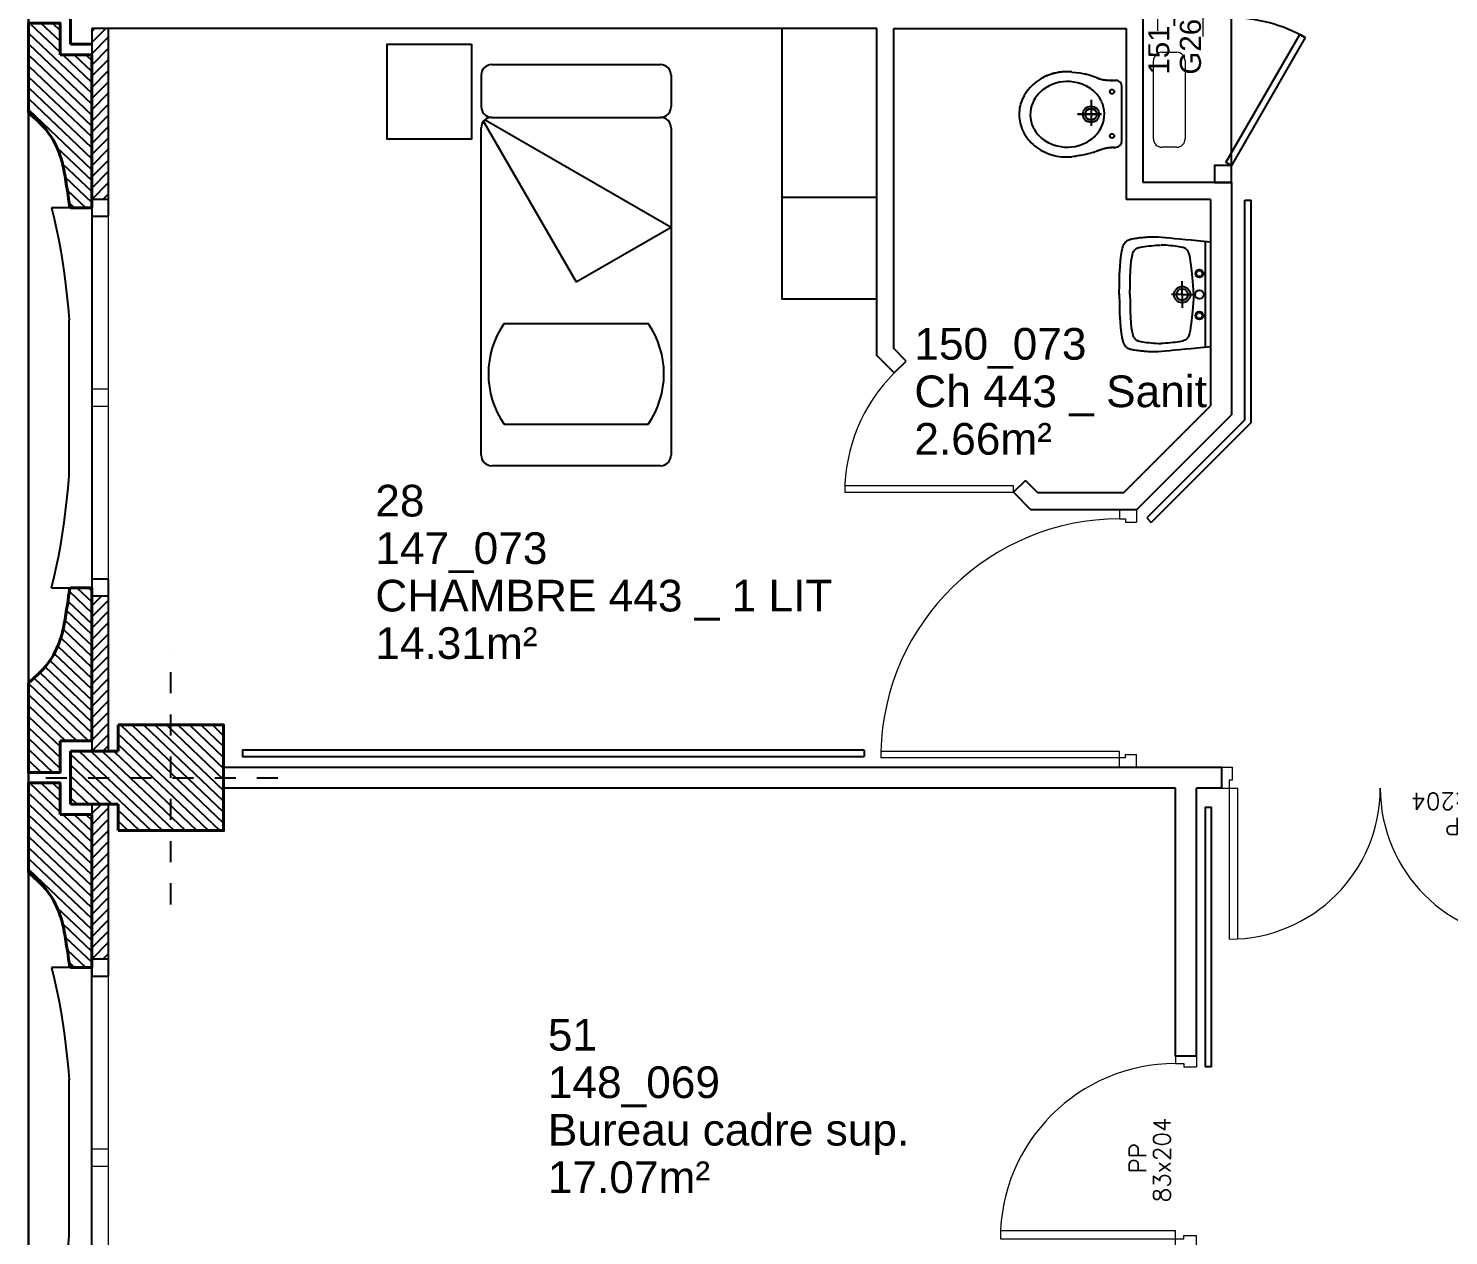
# Model space of a CAD drawing. Header units: metres. Extents: x -8 to 211, y -5 to 116.
# Drawn here: x 145.07 to 151.8, y 68.78 to 74.5 of the extents above; entities that cross this region are included whole.
import ezdxf
from ezdxf.enums import TextEntityAlignment as Align

# ---------------------------------------------------------------- set-up
doc = ezdxf.new("R2010")
doc.units = ezdxf.units.M
doc.header["$LTSCALE"] = 0.6
doc.header["$MEASUREMENT"] = 0
doc.linetypes.add('CACHÉ', pattern=[0.25, 0.125, -0.125])
doc.linetypes.add('CONTINU', pattern=[0])
doc.layers.get('0').update_dxf_attribs({"linetype": 'CONTINUOUS'})
for name, color, linetype in [('001axes', 1, 'CONTINUOUS'), ('006 sanitaire', 5, 'CONTINUOUS'), ('009 main courante', 181, 'CONTINUOUS'), ('400 Lits', 150, 'CONTINUOUS'), ('A_AGENC', 204, 'CONTINUOUS'), ('A_EQMP', 142, 'CONTINUOUS'), ('A_Etiqu_Gaine', 8, 'CONTINUOUS'), ('A_Etiqu_Gaine_ancien', 8, 'CONTINUOUS'), ('A_Etiqu_Gaine_code', 8, 'CONTINUOUS'), ('A_Etiqu_Local', 8, 'CONTINUOUS'), ('A_Etiqu_Local_ancien', 8, 'CONTINUOUS'), ('A_HACH_CLOIS', 7, 'CONTINU'), ('A_HACH_STRUC', 7, 'CONTINUOUS'), ('A_MUR_CLOIS', 8, 'CONTINU'), ('A_MURS_ALÈG', 7, 'CONTINU')]:
    doc.layers.add(name, color=color, linetype=linetype)
for name, color, linetype, lineweight in [('A_CHASS', 4, 'CONTINU', 0), ('A_MURS_STRU', 7, 'CONTINU', 40), ('A_PORTE', 8, 'CONTINU', 0), ('A_SANI', 5, 'CONTINU', 0), ('CONTOUR', 54, 'CONTINUOUS', 30)]:
    doc.layers.add(name, color=color, linetype=linetype, lineweight=lineweight)
doc.styles.add('Attribut', font='arial.ttf')
doc.styles.add('ROMANS8', font='romans8', dxfattribs={"height": 10})

# ---------------------------------------------------------------- blocks, each defined once
blk = doc.blocks.new('A_Etiqu_Local')
at = {"style": 'Attribut', "flags": 1}
for tag, p in [('CODE_HOPITAL', (-0.4463, 1.632)), ('CODE_SITE', (-0.4463, 1.407)), ('CODE_BATIMENT', (-0.4463, 1.182)), ('CODE_SECTEUR', (-0.4463, 0.957)), ('CODE_ETAGE', (-0.4463, 0.732)), ('NOM_NORMALISE', (-0.4463, -0.843)), ('SECTEUR_ACTIVITE', (-0.4463, -1.068)), ('SOUS_SECTEUR_ACTIVITE', (-0.4463, -1.293)), ('VOLUME', (-0.4463, -1.518)), ('SERVICE', (-0.4463, -1.743)), ('CODE_UG', (-0.4463, -1.968)), ('CODE_UA', (-0.4463, -2.193)), ('CODE_POLE', (-0.4463, -2.418)), ('OCCUPANT_EXTERNE', (-0.4463, -2.643)), ('DISPONIBILITE', (-0.4463, -2.868)), ('ACCES_HANDICAPES', (-0.4463, -3.093)), ('NATURE_SOL', (-0.4463, -3.318)), ('RISQUE_LABORATOIRE', (-0.4463, -3.543)), ('AMIANTE', (-0.4463, -3.768))]:
    blk.add_attdef(tag, p, '', height=0.15, dxfattribs=at)
at = {"layer": 'A_Etiqu_Local', "style": 'Attribut'}
for tag, p in [('CODE_PIECE', (-0.4463, 0.282)), ('NOM_USAGE', (-0.4463, 0.057)), ('SURFACE', (-0.4463, -0.168))]:
    blk.add_attdef(tag, p, '', height=0.15, dxfattribs=at)
at = {"layer": 'A_Etiqu_Local_ancien', "style": 'Attribut'}
blk.add_attdef('CODE_PIECE_ANCIEN', (-0.4463, 0.507), '', height=0.15, dxfattribs=at)
blk = doc.blocks.new('A_Etiqu_Gaine')
at = {"style": 'Attribut', "flags": 1}
for tag, p in [('CODE_HOPITAL', (-0.4323, 0.8651)), ('CODE_SITE', (-0.4323, 0.7151)), ('CODE_BATIMENT', (-0.4323, 0.5651)), ('CODE_SECTEUR', (-0.4323, 0.4151)), ('CODE_ETAGE', (-0.4323, 0.2651)), ('NOM_NORMALISE', (-0.4323, -0.3349)), ('SECTEUR_ACTIVITE', (-0.4323, -0.4849)), ('SOUS_SECTEUR_ACTIVITE', (-0.4323, -0.6349)), ('SURFACE', (-0.4323, -0.7849)), ('CODE_UG', (-0.4323, -0.9349)), ('CODE_POLE', (-0.4323, -1.0849)), ('AMIANTE', (-0.4323, -1.2349))]:
    blk.add_attdef(tag, p, '', height=0.1, dxfattribs=at)
at = {"layer": 'A_Etiqu_Gaine', "style": 'Attribut'}
blk.add_attdef('NOM_USAGE', (-0.4323, -0.1849), '', height=0.1, dxfattribs=at)
at = {"layer": 'A_Etiqu_Gaine_ancien', "style": 'Attribut'}
blk.add_attdef('CODE_PIECE_ANCIEN', (-0.4323, 0.1151), '', height=0.1, dxfattribs=at)
at = {"layer": 'A_Etiqu_Gaine_code', "style": 'Attribut'}
blk.add_attdef('CODE_PIECE', (-0.4323, -0.0349), '', height=0.1, dxfattribs=at)
blk = doc.blocks.new('P80bt10')
for p, q in [((0.035, 0.93), (0.035, 0.1)), ((0.075, 0.929), (0.075, 0.1)), ((0, 0.1), (0, 0)), ((0, 0.1), (0.035, 0.1)), ((0.035, 0.1), (0.075, 0.1)), ((0.035, 0.1), (0.035, 0.06)), ((0.865, 0.1), (0.865, 0.06)), ((0.9, 0.1), (0.865, 0.1)), ((0.9, 0.1), (0.9, 0)), ((0, 0), (0.05, 0)), ((0.035, 0.06), (0.05, 0.06)), ((0.05, 0.06), (0.05, 0)), ((0.865, 0.06), (0.85, 0.06)), ((0.85, 0.06), (0.85, 0)), ((0.9, 0), (0.85, 0))]:
    blk.add_line(p, q)
blk.add_arc((0.035, 0.1), 0.83, 0, 90)
at = {"style": 'ROMANS8'}
for tag, p in [('DEF', (0.4163, 0.239)), ('DIM', (0.4087, 0.1245))]:
    blk.add_attdef(tag, text='', height=0.08, dxfattribs=at).set_placement(p, align=Align.CENTER)
blk = doc.blocks.new('P140-bt10')
for p, q in [((0.035, 0.815), (0.035, 0.1)), ((0.075, 0.8139), (0.075, 0.1)), ((1.425, 0.8139), (1.425, 0.1)), ((1.465, 0.815), (1.465, 0.1)), ((0, 0.1), (0, 0)), ((0, 0.1), (0.035, 0.1)), ((0.035, 0.1), (0.075, 0.1)), ((0.035, 0.1), (0.035, 0.06)), ((1.465, 0.1), (1.425, 0.1)), ((1.465, 0.1), (1.465, 0.06)), ((1.5, 0.1), (1.465, 0.1)), ((1.5, 0.1), (1.5, 0)), ((0, 0), (0.05, 0)), ((0.035, 0.06), (0.05, 0.06)), ((0.05, 0.06), (0.05, 0)), ((1.465, 0.06), (1.45, 0.06)), ((1.45, 0.06), (1.45, 0)), ((1.5, 0), (1.45, 0)), ((1.5, 0), (1.5, 0))]:
    blk.add_line(p, q)
for centre, start, end in [((0.035, 0.1), 0, 90), ((1.465, 0.1), 90, 180)]:
    blk.add_arc(centre, 0.715, start, end)
at = {"style": 'ROMANS8'}
for tag, p in [('DEF', (0.372, 0.2395)), ('DIM', (0.3671, 0.1221))]:
    blk.add_attdef(tag, text='', height=0.08, dxfattribs=at).set_placement(p, align=Align.CENTER)
blk = doc.blocks.new('A$C26E73A60')
at = {"layer": '006 sanitaire', "linetype": 'Continuous'}
for p, q in [((0.085, 0.5378), (0.0915, 0.5386)), ((0.0915, 0.5386), (0.098, 0.5395)), ((0.098, 0.5395), (0.1046, 0.5402)), ((0.1046, 0.5402), (0.1111, 0.5409)), ((0.1111, 0.5409), (0.1175, 0.5415)), ((0.1175, 0.5415), (0.1237, 0.5421)), ((0.1237, 0.5421), (0.1296, 0.5425)), ((0.1296, 0.5425), (0.1353, 0.5429)), ((0.1353, 0.5429), (0.1409, 0.5432)), ((0.1409, 0.5432), (0.1465, 0.5434)), ((0.1465, 0.5434), (0.1522, 0.5435)), ((0.1522, 0.5435), (0.158, 0.5436)), ((0.158, 0.5436), (0.164, 0.5435)), ((0.164, 0.5435), (0.1704, 0.5433)), ((0.1704, 0.5433), (0.1772, 0.5431)), ((0.1772, 0.5431), (0.1845, 0.5427)), ((0.1845, 0.5427), (0.2008, 0.5416)), ((0.2008, 0.5416), (0.2194, 0.5402)), ((0.2194, 0.5402), (0.2401, 0.5384)), ((0.2401, 0.5384), (0.2627, 0.5362)), ((0.0087, 0.4555), (0.0118, 0.4748)), ((0.0118, 0.4748), (0.0152, 0.4899)), ((0.0152, 0.4899), (0.0191, 0.5014)), ((0.0191, 0.5014), (0.0233, 0.5101)), ((0.0233, 0.5101), (0.0278, 0.5167)), ((0.0278, 0.5167), (0.0302, 0.5195)), ((0.0302, 0.5195), (0.0327, 0.5219)), ((0.0327, 0.5219), (0.0354, 0.524)), ((0.0354, 0.524), (0.0382, 0.5259)), ((0.0382, 0.5259), (0.0413, 0.5276)), ((0.0413, 0.5276), (0.0447, 0.5291)), ((0.0447, 0.5291), (0.0483, 0.5305)), ((0.0483, 0.5305), (0.0524, 0.5317)), ((0.0524, 0.5317), (0.0568, 0.5328)), ((0.0568, 0.5328), (0.0616, 0.5339)), ((0.0616, 0.5339), (0.067, 0.5349)), ((0.0652, 0.4671), (0.0683, 0.4744)), ((0.067, 0.5349), (0.0727, 0.5359)), ((0.0683, 0.4744), (0.0716, 0.4798)), ((0.0716, 0.4798), (0.0733, 0.482)), ((0.0727, 0.5359), (0.0787, 0.5369)), ((0.0733, 0.482), (0.0751, 0.4839)), ((0.0751, 0.4839), (0.077, 0.4856)), ((0.077, 0.4856), (0.0789, 0.487)), ((0.0787, 0.5369), (0.085, 0.5378)), ((0.0789, 0.487), (0.081, 0.4883)), ((0.081, 0.4883), (0.0833, 0.4894)), ((0.0833, 0.4894), (0.0858, 0.4904)), ((0.0858, 0.4904), (0.0885, 0.4913)), ((0.0885, 0.4913), (0.0914, 0.4922)), ((0.0914, 0.4922), (0.0947, 0.493)), ((0.0947, 0.493), (0.102, 0.4946)), ((0.102, 0.4946), (0.1103, 0.4961)), ((0.1103, 0.4961), (0.1196, 0.4976)), ((0.1196, 0.4976), (0.1295, 0.499)), ((0.1295, 0.499), (0.14, 0.5003)), ((0.14, 0.5003), (0.1509, 0.5015)), ((0.1509, 0.5015), (0.162, 0.5025)), ((0.162, 0.5025), (0.1731, 0.5033)), ((0.1731, 0.5033), (0.1842, 0.5039)), ((0.1842, 0.5039), (0.195, 0.5043)), ((0.21, 0.5039), (0.1993, 0.5043)), ((0.2211, 0.5033), (0.21, 0.5039)), ((0.2322, 0.5025), (0.2211, 0.5033)), ((0.2433, 0.5015), (0.2322, 0.5025)), ((0.2542, 0.5003), (0.2433, 0.5015)), ((0.2647, 0.499), (0.2542, 0.5003)), ((0.2627, 0.5362), (0.2872, 0.5339)), ((0.2747, 0.4976), (0.2647, 0.499)), ((0.2839, 0.4961), (0.2747, 0.4976)), ((0.2922, 0.4946), (0.2839, 0.4961)), ((0.2872, 0.5339), (0.3133, 0.5313)), ((0.2996, 0.493), (0.2922, 0.4946)), ((0.3028, 0.4922), (0.2996, 0.493)), ((0.3057, 0.4913), (0.3028, 0.4922)), ((0.3084, 0.4904), (0.3057, 0.4913)), ((0.3109, 0.4894), (0.3084, 0.4904)), ((0.3132, 0.4883), (0.3109, 0.4894)), ((0.3153, 0.487), (0.3132, 0.4883)), ((0.3133, 0.5313), (0.341, 0.5285)), ((0.3173, 0.4856), (0.3153, 0.487)), ((0.3191, 0.4839), (0.3173, 0.4856)), ((0.3209, 0.482), (0.3191, 0.4839)), ((0.3226, 0.4798), (0.3209, 0.482)), ((0.3259, 0.4744), (0.3226, 0.4798)), ((0.3291, 0.4671), (0.3259, 0.4744)), ((0.341, 0.5285), (0.37, 0.5256)), ((0.37, 0.5256), (0.4003, 0.5225)), ((0.4003, 0.5225), (0.4317, 0.5194)), ((0.4068, 0.5194), (0.4068, 0.0241)), ((0.4317, 0.5194), (0.4317, 0.0241)), ((0.0038, 0.4012), (0.006, 0.4312)), ((0.006, 0.4312), (0.0087, 0.4555)), ((0.0534, 0.3819), (0.0551, 0.4075)), ((0.0551, 0.4075), (0.0572, 0.4282)), ((0.0572, 0.4282), (0.0596, 0.4447)), ((0.0596, 0.4447), (0.0622, 0.4574)), ((0.0622, 0.4574), (0.0652, 0.4671)), ((0.3322, 0.4574), (0.3291, 0.4671)), ((0.3353, 0.4447), (0.3322, 0.4574)), ((0.3382, 0.4282), (0.3353, 0.4447)), ((0.3412, 0.4075), (0.3382, 0.4282)), ((0.3441, 0.3819), (0.3412, 0.4075)), ((0.0008, 0.3212), (0.002, 0.3648)), ((0.002, 0.3648), (0.0038, 0.4012)), ((0.0512, 0.3135), (0.0521, 0.3508)), ((0.0521, 0.3508), (0.0534, 0.3819)), ((0.347, 0.3508), (0.3441, 0.3819)), ((0.3499, 0.3135), (0.347, 0.3508)), ((0, 0.2698), (0.0008, 0.3212)), ((0, 0.2737), (0.0008, 0.2223)), ((0.0508, 0.2696), (0.0512, 0.3135)), ((0.0508, 0.2729), (0.0512, 0.229)), ((0.2982, 0.2698), (0.2471, 0.2698)), ((0.2982, 0.2698), (0.2982, 0.333)), ((0.2982, 0.2698), (0.2982, 0.2066)), ((0.2982, 0.2698), (0.3492, 0.2698)), ((0.3529, 0.2696), (0.3499, 0.3135)), ((0.3529, 0.2729), (0.3499, 0.229)), ((0.0008, 0.2223), (0.002, 0.1788)), ((0.0512, 0.229), (0.0521, 0.1917)), ((0.3499, 0.229), (0.347, 0.1917)), ((0.002, 0.1788), (0.0038, 0.1423)), ((0.0038, 0.1423), (0.006, 0.1124)), ((0.0521, 0.1917), (0.0534, 0.1606)), ((0.0534, 0.1606), (0.0551, 0.135)), ((0.0551, 0.135), (0.0572, 0.1143)), ((0.3412, 0.135), (0.3382, 0.1143)), ((0.3441, 0.1606), (0.3412, 0.135)), ((0.347, 0.1917), (0.3441, 0.1606)), ((0.006, 0.1124), (0.0087, 0.0881)), ((0.0087, 0.0881), (0.0118, 0.0687)), ((0.0118, 0.0687), (0.0152, 0.0537)), ((0.0572, 0.1143), (0.0596, 0.0979)), ((0.0596, 0.0979), (0.0622, 0.0851)), ((0.0622, 0.0851), (0.0652, 0.0754)), ((0.0652, 0.0754), (0.0683, 0.0681)), ((0.0683, 0.0681), (0.0716, 0.0627)), ((0.3259, 0.0681), (0.3226, 0.0627)), ((0.3291, 0.0754), (0.3259, 0.0681)), ((0.3322, 0.0851), (0.3291, 0.0754)), ((0.3353, 0.0979), (0.3322, 0.0851)), ((0.3382, 0.1143), (0.3353, 0.0979)), ((0.0152, 0.0537), (0.0191, 0.0422)), ((0.0191, 0.0422), (0.0233, 0.0334)), ((0.0233, 0.0334), (0.0278, 0.0268)), ((0.0278, 0.0268), (0.0302, 0.0241)), ((0.0302, 0.0241), (0.0327, 0.0217)), ((0.0327, 0.0217), (0.0354, 0.0195)), ((0.0354, 0.0195), (0.0382, 0.0176)), ((0.0382, 0.0176), (0.0413, 0.0159)), ((0.0413, 0.0159), (0.0447, 0.0144)), ((0.0447, 0.0144), (0.0483, 0.0131)), ((0.0483, 0.0131), (0.0524, 0.0119)), ((0.0524, 0.0119), (0.0568, 0.0108)), ((0.0568, 0.0108), (0.0616, 0.0097)), ((0.0616, 0.0097), (0.067, 0.0087)), ((0.067, 0.0087), (0.0727, 0.0077)), ((0.0716, 0.0627), (0.0733, 0.0605)), ((0.0727, 0.0077), (0.0787, 0.0067)), ((0.0733, 0.0605), (0.0751, 0.0586)), ((0.0751, 0.0586), (0.077, 0.0569)), ((0.077, 0.0569), (0.0789, 0.0555)), ((0.0787, 0.0067), (0.085, 0.0058)), ((0.0789, 0.0555), (0.081, 0.0542)), ((0.081, 0.0542), (0.0833, 0.0531)), ((0.0833, 0.0531), (0.0858, 0.0521)), ((0.085, 0.0058), (0.0915, 0.0049)), ((0.0858, 0.0521), (0.0885, 0.0512)), ((0.0885, 0.0512), (0.0914, 0.0503)), ((0.0914, 0.0503), (0.0947, 0.0495)), ((0.0915, 0.0049), (0.098, 0.0041)), ((0.0947, 0.0495), (0.102, 0.0479)), ((0.098, 0.0041), (0.1046, 0.0034)), ((0.102, 0.0479), (0.1103, 0.0464)), ((0.1046, 0.0034), (0.1111, 0.0027)), ((0.1103, 0.0464), (0.1196, 0.0449)), ((0.1111, 0.0027), (0.1175, 0.002)), ((0.1175, 0.002), (0.1237, 0.0015)), ((0.1196, 0.0449), (0.1297, 0.0435)), ((0.1237, 0.0015), (0.1296, 0.001)), ((0.1296, 0.001), (0.1353, 0.0006)), ((0.1297, 0.0435), (0.1403, 0.0422)), ((0.1353, 0.0006), (0.1409, 0.0004)), ((0.1403, 0.0422), (0.1514, 0.041)), ((0.1409, 0.0004), (0.1465, 0.0001)), ((0.1465, 0.0001), (0.1522, 0)), ((0.1514, 0.041), (0.1627, 0.04)), ((0.1522, 0), (0.158, 0)), ((0.158, 0), (0.164, 0.0001)), ((0.1627, 0.04), (0.1743, 0.0392)), ((0.164, 0.0001), (0.1704, 0.0002)), ((0.1704, 0.0002), (0.1772, 0.0005)), ((0.1743, 0.0392), (0.1858, 0.0385)), ((0.1772, 0.0005), (0.1845, 0.0009)), ((0.1845, 0.0009), (0.2008, 0.002)), ((0.1858, 0.0385), (0.1971, 0.0382)), ((0.2085, 0.0385), (0.1971, 0.0382)), ((0.2008, 0.002), (0.2194, 0.0034)), ((0.22, 0.0392), (0.2085, 0.0385)), ((0.2194, 0.0034), (0.2401, 0.0052)), ((0.2315, 0.04), (0.22, 0.0392)), ((0.2429, 0.041), (0.2315, 0.04)), ((0.2401, 0.0052), (0.2627, 0.0073)), ((0.2539, 0.0422), (0.2429, 0.041)), ((0.2646, 0.0435), (0.2539, 0.0422)), ((0.2627, 0.0073), (0.2872, 0.0097)), ((0.2746, 0.0449), (0.2646, 0.0435)), ((0.2839, 0.0464), (0.2746, 0.0449)), ((0.2922, 0.0479), (0.2839, 0.0464)), ((0.2872, 0.0097), (0.3133, 0.0123)), ((0.2996, 0.0495), (0.2922, 0.0479)), ((0.3028, 0.0503), (0.2996, 0.0495)), ((0.3057, 0.0512), (0.3028, 0.0503)), ((0.3084, 0.0521), (0.3057, 0.0512)), ((0.3109, 0.0531), (0.3084, 0.0521)), ((0.3132, 0.0542), (0.3109, 0.0531)), ((0.3153, 0.0555), (0.3132, 0.0542)), ((0.3133, 0.0123), (0.341, 0.0151)), ((0.3173, 0.0569), (0.3153, 0.0555)), ((0.3191, 0.0586), (0.3173, 0.0569)), ((0.3209, 0.0605), (0.3191, 0.0586)), ((0.3226, 0.0627), (0.3209, 0.0605)), ((0.341, 0.0151), (0.37, 0.018)), ((0.37, 0.018), (0.4003, 0.021)), ((0.4003, 0.021), (0.4317, 0.0241))]:
    blk.add_line(p, q, dxfattribs=at)
for centre, radius in [((0.3797, 0.3693), 0.0189), ((0.3797, 0.3693), 0.0144), ((0.2982, 0.2698), 0.0387), ((0.2982, 0.2698), 0.0274), ((0.3797, 0.2698), 0.0204), ((0.3797, 0.1703), 0.0189), ((0.3797, 0.1703), 0.0144)]:
    blk.add_circle(centre, radius, dxfattribs=at)

msp = doc.modelspace()

# ---------------------------------------------------------------- hatches: boundary and pattern name
at = {"layer": 'A_HACH_CLOIS'}
h = msp.add_hatch(dxfattribs=at)
h.set_pattern_fill('ANSI31', color=8, scale=0.3, style=0)
h.set_pattern_definition([(45, (145.37486, 73.68654), (-0.0265165, 0.0265165), [])])
h.paths.add_polyline_path([(145.4549, 74.4965), (145.3749, 74.4965), (145.3749, 74.4217), (145.3749, 73.6865), (145.4549, 73.6865)])
h = msp.add_hatch(dxfattribs=at)
h.set_pattern_fill('ANSI31', color=8, scale=0.3, style=0)
h.set_pattern_definition([(45, (145.37486, 71.07139), (-0.0265165, 0.0265165), [])])
h.paths.add_polyline_path([(145.4549, 71.8066), (145.3749, 71.8066), (145.3749, 71.0714), (145.4549, 71.0714)])
h = msp.add_hatch(dxfattribs=at)
h.set_pattern_fill('ANSI31', color=8, scale=0.3, style=0)
h.set_pattern_definition([(45, (145.37486, 70.086544), (-0.0265165, 0.0265165), [])])
h.paths.add_polyline_path([(145.4549, 70.8217), (145.3749, 70.8217), (145.3749, 70.0865), (145.4549, 70.0865)])
at = {"layer": 'A_HACH_STRUC', "linetype": 'Continuous'}
h = msp.add_hatch(dxfattribs=at)
h.set_pattern_fill('ANSI31', color=8, scale=0.3, angle=-88.5553, style=0)
h.set_pattern_definition([(316.4447, (145.07485, 73.64654), (0.02583954, 0.0271766), [])])
h.paths.add_polyline_path([(145.3749, 75.4066), (145.3749, 75.4465), (145.272, 75.4465), (145.2702, 75.4366), (145.2679, 75.4228), (145.2654, 75.4058), (145.2625, 75.3864), (145.2594, 75.3652), (145.2561, 75.3428), (145.2525, 75.32), (145.2487, 75.2973), (145.2447, 75.2755), (145.2406, 75.2553), (145.2385, 75.2459), (145.2363, 75.237), (145.2341, 75.2285), (145.2319, 75.2204), (145.2295, 75.2125), (145.227, 75.2048), (145.2244, 75.1973), (145.2217, 75.1898), (145.2189, 75.1824), (145.2159, 75.1749), (145.2093, 75.1595), (145.2017, 75.1436), (145.193, 75.1271), (145.1828, 75.1101), (145.1708, 75.0926), (145.1567, 75.0745), (145.1404, 75.0559), (145.1215, 75.0367), (145.0997, 75.0169), (145.0748, 74.9966), (145.0748, 74.5715), (145.2249, 74.5715), (145.2249, 74.7214), (145.3749, 74.7214)])
h.paths.add_polyline_path([(145.3749, 74.3716), (145.2249, 74.3716), (145.2249, 74.5215), (145.0748, 74.5215), (145.0748, 74.0965), (145.0997, 74.0762), (145.1215, 74.0564), (145.1404, 74.0372), (145.1567, 74.0186), (145.1708, 74.0005), (145.1828, 73.983), (145.193, 73.966), (145.2017, 73.9495), (145.2093, 73.9336), (145.2159, 73.9182), (145.2189, 73.9107), (145.2217, 73.9032), (145.2244, 73.8958), (145.227, 73.8883), (145.2295, 73.8806), (145.2319, 73.8727), (145.2341, 73.8646), (145.2363, 73.8561), (145.2385, 73.8472), (145.2406, 73.8378), (145.2447, 73.8176), (145.2487, 73.7958), (145.2525, 73.7731), (145.2561, 73.7503), (145.2594, 73.7279), (145.2625, 73.7067), (145.2654, 73.6873), (145.2679, 73.6703), (145.2702, 73.6565), (145.272, 73.6465), (145.3749, 73.6465), (145.3749, 73.6865)])
h = msp.add_hatch(dxfattribs=at)
h.set_pattern_fill('ANSI31', color=8, scale=0.3, angle=-88.5553, style=0)
h.set_pattern_definition([(316.4447, (145.07485, 70.046543), (0.02583954, 0.0271766), [])])
h.paths.add_polyline_path([(145.3749, 71.8066), (145.3749, 71.8465), (145.272, 71.8465), (145.2702, 71.8366), (145.2679, 71.8228), (145.2654, 71.8058), (145.2625, 71.7864), (145.2594, 71.7652), (145.2561, 71.7428), (145.2525, 71.72), (145.2487, 71.6973), (145.2447, 71.6755), (145.2406, 71.6553), (145.2385, 71.6459), (145.2363, 71.637), (145.2341, 71.6285), (145.2319, 71.6203), (145.2295, 71.6125), (145.227, 71.6048), (145.2244, 71.5973), (145.2217, 71.5898), (145.2189, 71.5824), (145.2159, 71.5749), (145.2093, 71.5595), (145.2017, 71.5436), (145.193, 71.5271), (145.1828, 71.5101), (145.1708, 71.4926), (145.1567, 71.4745), (145.1404, 71.4559), (145.1215, 71.4367), (145.0997, 71.4169), (145.0748, 71.3965), (145.0748, 70.9715), (145.2249, 70.9715), (145.2249, 71.1214), (145.3749, 71.1214)])
h.paths.add_polyline_path([(145.3749, 70.7716), (145.2249, 70.7716), (145.2249, 70.9215), (145.0748, 70.9215), (145.0748, 70.4965), (145.0997, 70.4762), (145.1215, 70.4564), (145.1404, 70.4372), (145.1567, 70.4186), (145.1708, 70.4005), (145.1828, 70.383), (145.193, 70.366), (145.2017, 70.3495), (145.2093, 70.3336), (145.2159, 70.3182), (145.2189, 70.3107), (145.2217, 70.3032), (145.2244, 70.2958), (145.227, 70.2883), (145.2295, 70.2806), (145.2319, 70.2727), (145.2341, 70.2646), (145.2363, 70.2561), (145.2385, 70.2472), (145.2406, 70.2378), (145.2447, 70.2176), (145.2487, 70.1958), (145.2525, 70.1731), (145.2561, 70.1503), (145.2594, 70.1279), (145.2625, 70.1067), (145.2654, 70.0873), (145.2679, 70.0703), (145.2702, 70.0565), (145.272, 70.0465), (145.3749, 70.0465), (145.3749, 70.0865)])
h = msp.add_hatch(dxfattribs=at)
h.set_pattern_fill('ANSI31', color=8, scale=0.3, angle=-88.5553, style=0)
h.set_pattern_definition([(316.4447, (145.274854, 70.696216), (0.0258395, 0.0271766), [])])
h.paths.add_polyline_path([(145.9999, 70.8962), (145.9999, 71.1962), (145.4999, 71.1962), (145.4999, 71.0714), (145.2749, 71.0714), (145.2749, 70.8217), (145.4999, 70.8217), (145.4999, 70.6962), (145.9999, 70.6962)])

# ---------------------------------------------------------------- linework, layer by layer
at = {"layer": '001axes', "color": 8, "linetype": 'CACHÉ'}
for p, q in [((145.7499, 70.3462), (145.7499, 71.5462)), ((145.1574, 70.9462), (146.3423, 70.9462))]:
    msp.add_line(p, q, dxfattribs=at)
at = {"layer": '006 sanitaire', "color": 8, "linetype": 'Continuous'}
for p, q in [((150.0193, 74.2898), (150.0386, 74.2881)), ((150.0193, 74.2894), (150.0386, 74.2877)), ((150.0386, 74.2881), (150.0558, 74.286)), ((150.0558, 74.286), (150.071, 74.2836)), ((150.0558, 74.2856), (150.071, 74.2832)), ((150.071, 74.2836), (150.0843, 74.2809)), ((150.071, 74.2832), (150.0843, 74.2805)), ((150.0843, 74.2809), (150.096, 74.2781)), ((150.0843, 74.2805), (150.096, 74.2777)), ((150.096, 74.2781), (150.1061, 74.2752)), ((150.1061, 74.2752), (150.1149, 74.2722)), ((150.1149, 74.2722), (150.1225, 74.2694)), ((150.1149, 74.2719), (150.1225, 74.269)), ((150.1225, 74.269), (150.1291, 74.2664)), ((150.1291, 74.2667), (150.1348, 74.2643)), ((150.1291, 74.2664), (150.1348, 74.2639)), ((150.1348, 74.2643), (150.1374, 74.2632)), ((150.1348, 74.2639), (150.1374, 74.2628)), ((150.1374, 74.2632), (150.1399, 74.2622)), ((150.1374, 74.2628), (150.1399, 74.2618)), ((150.1399, 74.2622), (150.1422, 74.2612)), ((150.1422, 74.2612), (150.1444, 74.2604)), ((150.1422, 74.2609), (150.1444, 74.26)), ((150.1444, 74.2604), (150.1466, 74.2595)), ((150.1444, 74.26), (150.1466, 74.2592)), ((150.1466, 74.2595), (150.1487, 74.2588)), ((150.1466, 74.2592), (150.1487, 74.2584)), ((150.1487, 74.2588), (150.1507, 74.2581)), ((150.1487, 74.2584), (150.1507, 74.2577)), ((150.1507, 74.2581), (150.1528, 74.2574)), ((150.1528, 74.2574), (150.1548, 74.2568)), ((150.1528, 74.257), (150.1548, 74.2564)), ((150.1548, 74.2568), (150.1569, 74.2562)), ((150.1569, 74.2562), (150.159, 74.2557)), ((150.1569, 74.2559), (150.159, 74.2553)), ((150.159, 74.2553), (150.1612, 74.2548)), ((150.1612, 74.2548), (150.1634, 74.2544)), ((150.1634, 74.2547), (150.1657, 74.2543)), ((150.1657, 74.2539), (150.1679, 74.2535)), ((150.1679, 74.2535), (150.1702, 74.2532)), ((150.1702, 74.2536), (150.1725, 74.2532)), ((150.1702, 74.2532), (150.1725, 74.2528)), ((150.1725, 74.2532), (150.1748, 74.2529)), ((150.1725, 74.2528), (150.1748, 74.2525)), ((150.1748, 74.2529), (150.1771, 74.2526)), ((150.1748, 74.2525), (150.1771, 74.2522)), ((150.1771, 74.2526), (150.1793, 74.2524)), ((150.1771, 74.2522), (150.1793, 74.252)), ((150.1793, 74.2524), (150.1837, 74.2519)), ((150.1793, 74.252), (150.1837, 74.2516)), ((150.1837, 74.2519), (150.1881, 74.2516)), ((150.1881, 74.2516), (150.1924, 74.2513)), ((150.1924, 74.2513), (150.1966, 74.2511)), ((150.1924, 74.2509), (150.1966, 74.2507)), ((150.1966, 74.2511), (150.2009, 74.2509)), ((150.2009, 74.2509), (150.2052, 74.2508)), ((150.2009, 74.2506), (150.2052, 74.2505)), ((150.2052, 74.2508), (150.2096, 74.2508)), ((150.2052, 74.2505), (150.2096, 74.2504)), ((150.2096, 74.2508), (150.214, 74.2508)), ((150.2096, 74.2504), (150.214, 74.2504)), ((150.214, 74.2508), (150.2186, 74.2507)), ((150.2186, 74.2504), (150.2234, 74.2504)), ((150.2234, 74.2507), (150.2265, 74.2506)), ((150.2554, 73.9635), (150.2554, 74.2206)), ((150.1096, 74.1576), (150.1096, 74.0355)), ((150.1584, 74.0896), (150.0461, 74.0896)), ((150.1584, 74.0892), (150.0461, 74.0892)), ((150.0193, 73.8894), (150.0386, 73.8923)), ((150.0193, 73.889), (150.0386, 73.892)), ((150.0386, 73.8923), (150.0558, 73.8952)), ((150.0558, 73.8952), (150.071, 73.8981)), ((150.0558, 73.8949), (150.071, 73.8977)), ((150.071, 73.8977), (150.0843, 73.9005)), ((150.0843, 73.9005), (150.096, 73.9033)), ((150.096, 73.9033), (150.1061, 73.9059)), ((150.1061, 73.9063), (150.1149, 73.9088)), ((150.1149, 73.9084), (150.1225, 73.9108)), ((150.1225, 73.9112), (150.1291, 73.9134)), ((150.1225, 73.9108), (150.1291, 73.913)), ((150.1291, 73.9134), (150.1348, 73.9155)), ((150.1291, 73.913), (150.1348, 73.9151)), ((150.1348, 73.9155), (150.1374, 73.9164)), ((150.1348, 73.9151), (150.1374, 73.916)), ((150.1374, 73.9164), (150.1399, 73.9173)), ((150.1374, 73.916), (150.1399, 73.9169)), ((150.1399, 73.9173), (150.1422, 73.9182)), ((150.1399, 73.9169), (150.1422, 73.9178)), ((150.1422, 73.9182), (150.1444, 73.919)), ((150.1422, 73.9178), (150.1444, 73.9186)), ((150.1444, 73.9186), (150.1466, 73.9195)), ((150.1466, 73.9198), (150.1487, 73.9206)), ((150.1466, 73.9195), (150.1487, 73.9202)), ((150.1487, 73.9206), (150.1507, 73.9214)), ((150.1487, 73.9202), (150.1507, 73.921)), ((150.1507, 73.921), (150.1528, 73.9217)), ((150.1528, 73.9221), (150.1548, 73.9229)), ((150.1528, 73.9217), (150.1548, 73.9225)), ((150.1548, 73.9229), (150.1569, 73.9236)), ((150.1548, 73.9225), (150.1569, 73.9232)), ((150.1569, 73.9236), (150.159, 73.9243)), ((150.1569, 73.9232), (150.159, 73.9239)), ((150.159, 73.9239), (150.1612, 73.9247)), ((150.1612, 73.9247), (150.1634, 73.9254)), ((150.1634, 73.9254), (150.1657, 73.9261)), ((150.1657, 73.9265), (150.1679, 73.9272)), ((150.1657, 73.9261), (150.1679, 73.9268)), ((150.1679, 73.9272), (150.1702, 73.9278)), ((150.1702, 73.9274), (150.1725, 73.9281)), ((150.1725, 73.9281), (150.1748, 73.9287)), ((150.1748, 73.929), (150.1771, 73.9296)), ((150.1771, 73.9292), (150.1793, 73.9297)), ((150.1793, 73.9301), (150.1837, 73.931)), ((150.1837, 73.9306), (150.1881, 73.9313)), ((150.1881, 73.9317), (150.1924, 73.9322)), ((150.1881, 73.9313), (150.1924, 73.9319)), ((150.1924, 73.9322), (150.1966, 73.9327)), ((150.1924, 73.9319), (150.1966, 73.9323)), ((150.1966, 73.9327), (150.2009, 73.933)), ((150.2009, 73.933), (150.2052, 73.9332)), ((150.2009, 73.9326), (150.2052, 73.9328)), ((150.2052, 73.9332), (150.2096, 73.9333)), ((150.2052, 73.9328), (150.2096, 73.9329)), ((150.2096, 73.9333), (150.214, 73.9333)), ((150.214, 73.9333), (150.2186, 73.9334)), ((150.214, 73.933), (150.2186, 73.933)), ((150.2186, 73.933), (150.2234, 73.933)), ((150.2234, 73.933), (150.2265, 73.9331))]:
    msp.add_line(p, q, dxfattribs=at)
for centre, radius in [((150.2093, 74.197), 0.0105), ((150.1096, 74.0896), 0.0383), ((150.1096, 74.0892), 0.0383), ((150.1096, 74.0896), 0.0276), ((150.1096, 74.0892), 0.0276), ((150.2093, 73.9871), 0.0105)]:
    msp.add_circle(centre, radius, dxfattribs=at)
for centre, radius, start, end in [((149.9983, 74.0315), 0.26, 85.53663, 106.69932), ((149.9983, 74.0312), 0.26, 85.53663, 106.69932), ((149.9754, 74.0747), 0.2098, 128.97843, 153.48104), ((149.9911, 74.0556), 0.2348, 106.69969, 128.97872), ((149.9911, 74.0552), 0.2348, 106.69969, 128.97872), ((149.99, 74.0669), 0.1761, 111.2818, 132.63944), ((149.9982, 74.0463), 0.1986, 71.09023, 111.2684), ((150.0055, 74.0676), 0.1761, 49.7317, 71.08934), ((150.0055, 74.0672), 0.1761, 49.7317, 71.08934), ((150.2254, 74.2206), 0.03, 359.99998, 87.81648), ((150.2254, 74.2203), 0.03, 359.99998, 87.81648), ((149.9483, 74.0886), 0.1796, 153.48107, 179.99958), ((149.9483, 74.0882), 0.1796, 153.48107, 179.99958), ((149.9778, 74.0805), 0.1581, 132.63921, 156.06143), ((149.9778, 74.0802), 0.1581, 132.63921, 156.06143), ((150.0171, 74.0814), 0.1581, 26.30915, 49.73137), ((149.9475, 74.0886), 0.1787, 179.99999, 206.62297), ((149.9475, 74.0882), 0.1787, 179.99999, 206.62297), ((149.9592, 74.0888), 0.1377, 156.06169, 206.3221), ((149.9592, 74.0884), 0.1377, 156.06169, 206.3221), ((150.0354, 74.09), 0.1377, 336.06169, 26.28815), ((149.9774, 74.0979), 0.1581, 206.31041, 229.73262), ((149.9774, 74.0975), 0.1581, 206.31041, 229.73262), ((150.0168, 74.0987), 0.1581, 312.63973, 336.06195), ((150.0168, 74.0983), 0.1581, 312.63973, 336.06195), ((149.9726, 74.1008), 0.2069, 206.62255, 231.33721), ((149.9891, 74.1116), 0.1761, 229.7317, 251.08934), ((149.9891, 74.1112), 0.1761, 229.7317, 251.08934), ((150.0046, 74.1119), 0.1761, 291.2818, 312.63944), ((150.2254, 73.9635), 0.03, 272.18353, 359.99998), ((149.9883, 74.1208), 0.232, 231.33807, 253.78009), ((149.9883, 74.1204), 0.232, 231.33807, 253.78009), ((149.996, 74.1469), 0.2596, 253.77924, 274.98033), ((149.9964, 74.1326), 0.1986, 251.08941, 291.29174)]:
    msp.add_arc(centre, radius, start, end, dxfattribs=at)
at = {"layer": '009 main courante', "color": 8, "linetype": 'Continuous'}
for p, q in [((150.8383, 73.6831), (150.8683, 73.6831)), ((150.8383, 72.6421), (150.8383, 73.6831)), ((150.8683, 72.6297), (150.8683, 73.6831)), ((150.8383, 72.6421), (150.3736, 72.1775)), ((150.8683, 72.6297), (150.3948, 72.1562)), ((150.3736, 72.1775), (150.3948, 72.1562)), ((149.0349, 71.0764), (149.0349, 71.0464)), ((150.6499, 70.8065), (150.6799, 70.8065)), ((150.6799, 69.5767), (150.6499, 69.5767))]:
    msp.add_line(p, q, dxfattribs=at)
for points in [[(149.0349, 71.0764), (146.0899, 71.0764), (146.0899, 71.0464), (149.0349, 71.0464)], [(150.6499, 70.8065), (150.6499, 69.5767)], [(150.6799, 69.5767), (150.6799, 70.8065)]]:
    msp.add_lwpolyline(points, dxfattribs=at)
at = {"layer": '400 Lits', "color": 8, "linetype": 'Continuous'}
for p, q in [((147.2701, 74.3248), (148.0701, 74.3248)), ((147.2201, 74.2748), (147.2201, 74.1248)), ((148.1201, 74.2748), (148.1201, 74.1248)), ((147.2201, 72.4748), (147.2201, 74.0251)), ((147.231, 74.0559), (147.6701, 73.2954)), ((147.2389, 74.0639), (148.1201, 73.5552)), ((147.2701, 74.0748), (148.0701, 74.0748)), ((147.2701, 74.0748), (148.0701, 74.0748)), ((147.2701, 74.0748), (148.0701, 74.0748)), ((148.1201, 74.0251), (148.1201, 72.4748)), ((147.6701, 73.2954), (148.1201, 73.5552)), ((147.3293, 73.0986), (148.0109, 73.0986)), ((147.3293, 72.6215), (148.0109, 72.6215)), ((148.0701, 72.4248), (147.2701, 72.4248))]:
    msp.add_line(p, q, dxfattribs=at)
for centre, radius, start, end in [((147.2701, 74.2748), 0.05, 90.00053, 180.00062), ((148.0701, 74.2748), 0.05, 359.99824, 89.99832), ((147.2701, 74.1248), 0.05, 179.99948, 269.99937), ((148.0701, 74.1248), 0.05, 270.00168, 0.00176), ((147.2701, 74.0248), 0.05, 90.00053, 180.00062), ((148.0701, 74.0248), 0.05, 359.99824, 89.99832), ((147.6701, 72.8601), 0.416, 145.00777, 214.99254), ((147.6701, 72.8601), 0.416, 325.00791, 34.99193), ((147.2701, 72.4748), 0.05, 179.99824, 269.99832), ((148.0701, 72.4748), 0.05, 270.00063, 0.00052)]:
    msp.add_arc(centre, radius, start, end, dxfattribs=at)
at = {"layer": 'A_AGENC', "color": 8, "linetype": 'Continuous'}
msp.add_lwpolyline([(150.7749, 73.8465), (150.6949, 73.8465), (150.6949, 73.7665), (150.7749, 73.7665), (150.7749, 75.3265)], dxfattribs=at)
msp.add_lwpolyline([(150.7489, 73.8615), (151.0989, 74.4677), (151.1249, 74.4527), (150.7749, 73.8465)], close=True, dxfattribs=at)
msp.add_arc((150.7749, 73.8465), 0.7, 59.99999, 90, dxfattribs=at)
at = {"layer": 'A_CHASS', "color": 8, "linetype": 'Continuous'}
for p, q in [((145.3749, 73.6065), (145.3749, 71.8865)), ((145.4549, 71.8865), (145.4549, 73.6065)), ((145.3749, 70.0065), (145.3749, 68.2865)), ((145.4549, 68.2865), (145.4549, 70.0065))]:
    msp.add_line(p, q, dxfattribs=at)
for points in [[(145.4549, 72.7865), (145.3749, 72.7865)], [(145.3749, 72.7065), (145.4549, 72.7065)], [(145.4549, 69.1865), (145.3749, 69.1865)], [(145.3749, 69.1065), (145.4549, 69.1065)]]:
    msp.add_lwpolyline(points, dxfattribs=at)
at = {"layer": 'A_EQMP', "color": 8, "linetype": 'Continuous'}
msp.add_line((148.6449, 73.6965), (149.0949, 73.6965), dxfattribs=at)
for points in [[(149.0949, 74.4965), (148.6449, 74.4965), (148.6449, 73.216), (149.0949, 73.216)], [(147.1749, 74.4215), (147.1749, 73.9715), (146.7749, 73.9715), (146.7749, 74.4215)]]:
    msp.add_lwpolyline(points, close=True, dxfattribs=at)
at = {"layer": 'A_MUR_CLOIS', "color": 8, "linetype": 'Continuous'}
for p, q in [((150.3554, 75.3265), (150.3554, 73.7665)), ((149.0949, 74.4965), (145.3749, 74.4965)), ((145.3749, 74.4965), (145.3749, 71.0714)), ((145.4549, 73.6065), (145.4549, 74.4965)), ((149.0949, 72.9463), (149.0949, 74.4965)), ((149.1749, 74.4965), (150.2754, 74.4965)), ((149.1749, 72.9794), (149.1749, 74.4965)), ((150.2754, 74.4965), (150.2754, 73.6865)), ((150.7749, 73.7665), (150.3554, 73.7665)), ((150.7749, 73.7665), (150.7749, 72.6663)), ((145.4549, 73.6865), (145.3749, 73.6865)), ((150.6749, 73.6865), (150.2754, 73.6865)), ((150.6749, 73.6865), (150.6749, 72.7077)), ((145.3749, 73.6065), (145.4549, 73.6065)), ((149.1771, 72.8641), (149.0949, 72.9463)), ((149.2336, 72.9207), (149.1749, 72.9794)), ((149.1771, 72.8641), (149.2336, 72.9207)), ((150.2635, 72.2963), (150.6749, 72.7077)), ((150.3249, 72.2163), (150.7749, 72.6663)), ((149.7428, 72.2985), (149.7993, 72.355)), ((149.8581, 72.2963), (149.7993, 72.355)), ((149.8249, 72.2163), (149.7428, 72.2985)), ((150.2635, 72.2963), (149.8581, 72.2963)), ((150.3249, 72.2163), (149.8249, 72.2163)), ((145.9999, 70.9965), (150.7299, 70.9965)), ((150.5099, 70.8965), (145.9999, 70.8965)), ((150.5099, 69.6267), (150.5099, 70.8965)), ((150.6099, 69.6267), (150.6099, 70.8965)), ((150.7299, 70.8965), (150.6099, 70.8965)), ((145.3749, 70.8217), (145.3749, 70.0065)), ((150.6099, 69.6267), (150.5099, 69.6267))]:
    msp.add_line(p, q, dxfattribs=at)
for points in [[(145.4549, 71.8865), (145.3749, 71.8865)], [(145.3749, 71.0714), (145.4549, 71.0714), (145.4549, 71.8865)], [(145.4549, 71.8066), (145.3749, 71.8066)], [(150.7299, 70.8965), (150.7299, 70.9965)], [(145.4549, 70.8217), (145.3749, 70.8217)], [(145.3749, 70.0065), (145.4549, 70.0065), (145.4549, 70.8217)], [(145.4549, 70.0865), (145.3749, 70.0865)]]:
    msp.add_lwpolyline(points, dxfattribs=at)
at = {"layer": 'A_MURS_ALÈG', "color": 8, "ltscale": 200}
for p, q in [((145.0748, 71.3965), (145.0748, 74.0965)), ((145.3749, 73.6465), (145.1849, 73.6465)), ((145.1849, 73.6465), (145.1973, 73.5954)), ((145.1973, 73.5954), (145.2087, 73.5444)), ((145.2087, 73.5444), (145.219, 73.4933)), ((145.219, 73.4933), (145.2284, 73.4419)), ((145.2284, 73.4419), (145.2369, 73.39)), ((145.2369, 73.39), (145.2445, 73.3375)), ((145.2445, 73.3375), (145.2514, 73.284)), ((145.2514, 73.284), (145.2576, 73.2294)), ((145.2576, 73.2294), (145.2632, 73.1734)), ((145.2632, 73.1734), (145.2683, 73.1159)), ((145.2683, 72.3771), (145.2683, 73.1159)), ((145.2632, 72.3196), (145.2683, 72.3771)), ((145.2576, 72.2637), (145.2632, 72.3196)), ((145.2445, 72.1556), (145.2514, 72.2091)), ((145.2514, 72.2091), (145.2576, 72.2637)), ((145.2369, 72.103), (145.2445, 72.1556)), ((145.2284, 72.0512), (145.2369, 72.103)), ((145.2087, 71.9487), (145.219, 71.9998)), ((145.219, 71.9998), (145.2284, 72.0512)), ((145.1973, 71.8977), (145.2087, 71.9487)), ((145.1849, 71.8465), (145.1973, 71.8977)), ((145.1849, 71.8465), (145.3749, 71.8465)), ((145.0748, 67.7965), (145.0748, 70.4965)), ((145.3749, 70.0465), (145.1849, 70.0465)), ((145.1849, 70.0465), (145.1973, 69.9954)), ((145.1973, 69.9954), (145.2087, 69.9444)), ((145.3749, 68.2465), (145.3749, 70.0465)), ((145.2087, 69.9444), (145.219, 69.8933)), ((145.219, 69.8933), (145.2284, 69.8419)), ((145.2284, 69.8419), (145.2369, 69.79)), ((145.2369, 69.79), (145.2445, 69.7375)), ((145.2445, 69.7375), (145.2514, 69.684)), ((145.2514, 69.684), (145.2576, 69.6294)), ((145.2576, 69.6294), (145.2632, 69.5734)), ((145.2632, 69.5734), (145.2683, 69.5159)), ((145.2683, 68.7771), (145.2683, 69.5159)), ((145.2632, 68.7196), (145.2683, 68.7771))]:
    msp.add_line(p, q, dxfattribs=at)
at = {"layer": 'A_MURS_STRU', "color": 8, "linetype": 'Continuous'}
for p, q in [((145.2749, 74.4217), (145.2749, 74.6714)), ((145.3749, 74.4217), (145.2749, 74.4217)), ((145.2249, 74.3716), (145.3749, 74.3716)), ((145.3749, 73.6465), (145.3749, 74.3716)), ((145.2749, 73.6465), (145.3749, 73.6465)), ((145.2749, 71.8465), (145.3749, 71.8465)), ((145.3749, 71.8465), (145.3749, 71.1214)), ((145.4999, 71.1962), (145.4999, 71.0714)), ((145.2249, 71.1214), (145.3749, 71.1214)), ((145.2749, 70.8217), (145.2749, 71.0714)), ((145.2749, 71.0714), (145.4999, 71.0714)), ((145.2749, 70.8217), (145.4999, 70.8217)), ((145.4999, 70.6962), (145.4999, 70.8217)), ((145.2249, 70.7716), (145.3749, 70.7716)), ((145.3749, 70.0465), (145.3749, 70.7716)), ((145.2749, 70.0465), (145.3749, 70.0465))]:
    msp.add_line(p, q, dxfattribs=at)
for points in [[(145.2249, 74.3716), (145.2249, 74.5215), (145.0748, 74.5215), (145.0748, 74.0965)], [(145.0748, 74.0965), (145.0997, 74.0762), (145.1215, 74.0564), (145.1404, 74.0372), (145.1567, 74.0186), (145.1708, 74.0005), (145.1828, 73.983), (145.193, 73.966), (145.2017, 73.9495), (145.2093, 73.9336), (145.2159, 73.9182), (145.2159, 73.9182), (145.2189, 73.9107), (145.2217, 73.9032), (145.2244, 73.8958), (145.227, 73.8883), (145.2295, 73.8806), (145.2319, 73.8727), (145.2341, 73.8646), (145.2363, 73.8561), (145.2385, 73.8472), (145.2406, 73.8378), (145.2406, 73.8378), (145.2447, 73.8176), (145.2487, 73.7958), (145.2525, 73.7731), (145.2561, 73.7503), (145.2594, 73.7279), (145.2625, 73.7067), (145.2654, 73.6873), (145.2679, 73.6703), (145.2702, 73.6565), (145.272, 73.6465)], [(145.0748, 71.3965), (145.0997, 71.4169), (145.1215, 71.4367), (145.1404, 71.4559), (145.1567, 71.4745), (145.1708, 71.4926), (145.1828, 71.5101), (145.193, 71.5271), (145.2017, 71.5436), (145.2093, 71.5595), (145.2159, 71.5749), (145.2159, 71.5749), (145.2189, 71.5824), (145.2217, 71.5898), (145.2244, 71.5973), (145.227, 71.6048), (145.2295, 71.6125), (145.2319, 71.6203), (145.2341, 71.6285), (145.2363, 71.637), (145.2385, 71.6459), (145.2406, 71.6553), (145.2406, 71.6553), (145.2447, 71.6755), (145.2487, 71.6973), (145.2525, 71.72), (145.2561, 71.7428), (145.2594, 71.7652), (145.2625, 71.7864), (145.2654, 71.8058), (145.2679, 71.8228), (145.2702, 71.8366), (145.272, 71.8466)], [(145.2249, 71.1214), (145.2249, 70.9715), (145.0748, 70.9715), (145.0748, 71.3965)], [(145.9999, 70.8965), (145.9999, 71.1962), (145.4999, 71.1962)], [(145.2249, 70.7716), (145.2249, 70.9215), (145.0748, 70.9215), (145.0748, 70.4965)], [(145.4999, 70.6962), (145.9999, 70.6962), (145.9999, 70.8962)], [(145.0748, 70.4965), (145.0997, 70.4762), (145.1215, 70.4564), (145.1404, 70.4372), (145.1567, 70.4186), (145.1708, 70.4005), (145.1828, 70.383), (145.193, 70.366), (145.2017, 70.3495), (145.2093, 70.3336), (145.2159, 70.3182), (145.2159, 70.3182), (145.2189, 70.3107), (145.2217, 70.3032), (145.2244, 70.2958), (145.227, 70.2883), (145.2295, 70.2806), (145.2319, 70.2727), (145.2341, 70.2646), (145.2363, 70.2561), (145.2385, 70.2472), (145.2406, 70.2378), (145.2406, 70.2378), (145.2447, 70.2176), (145.2487, 70.1958), (145.2525, 70.1731), (145.2561, 70.1503), (145.2594, 70.1279), (145.2625, 70.1067), (145.2654, 70.0873), (145.2679, 70.0703), (145.2702, 70.0565), (145.272, 70.0465)]]:
    msp.add_lwpolyline(points, dxfattribs=at)
at = {"layer": 'A_PORTE', "color": 8, "linetype": 'Continuous'}
for p, q in [((149.7428, 72.3285), (148.9428, 72.3285)), ((148.9428, 72.3285), (148.9428, 72.2985)), ((148.9428, 72.2985), (149.7428, 72.2985)), ((149.7428, 72.2985), (149.7428, 72.3285)), ((150.3249, 72.2163), (150.2449, 72.2163)), ((150.2449, 72.2163), (150.2449, 72.1724)), ((150.3249, 72.2163), (150.3249, 72.1564)), ((150.2449, 72.1724), (150.2727, 72.1724)), ((150.2727, 72.1724), (150.2727, 72.1564)), ((150.2727, 72.1564), (150.3249, 72.1564)), ((150.2449, 71.0704), (149.1133, 71.0704)), ((149.1133, 71.0704), (149.1133, 71.0404)), ((150.2449, 70.9965), (150.2449, 71.0704)), ((150.2727, 71.0404), (149.1133, 71.0404)), ((150.3249, 70.9965), (150.2449, 70.9965)), ((150.2727, 71.0564), (150.3249, 71.0564)), ((150.2727, 71.0404), (150.2727, 71.0564)), ((150.3249, 70.9965), (150.3249, 71.0564))]:
    msp.add_line(p, q, dxfattribs=at)
for centre, radius, start, end in [((149.7428, 72.2985), 0.8, 134.99999, 179.99999), ((150.2449, 71.0404), 1.132, 90, 178.48138)]:
    msp.add_arc(centre, radius, start, end, dxfattribs=at)
at = {"layer": 'A_SANI', "color": 8, "linetype": 'Continuous'}
for p, q in [((150.4249, 74.6081), (150.4249, 74.4851)), ((150.6387, 74.5466), (150.6387, 74.4587)), ((150.4454, 74.3832), (150.5154, 74.3832)), ((150.4054, 73.9732), (150.4054, 74.3432)), ((150.5554, 74.3432), (150.5554, 73.9732)), ((150.5154, 73.9332), (150.4454, 73.9332))]:
    msp.add_line(p, q, dxfattribs=at)
for centre, start, end in [((150.4454, 74.3432), 89.99996, 180.00004), ((150.5154, 74.3432), 359.99924, 89.99933), ((150.4454, 73.9732), 179.99924, 269.99933), ((150.5154, 73.9732), 270.00006, 359.99994)]:
    msp.add_arc(centre, 0.04, start, end, dxfattribs=at)
at = {"layer": 'CONTOUR', "color": 8}
msp.add_lwpolyline([(151.3499, 56.7337), (151.3499, 56.4462), (145.0748, 56.4462), (145.0748, 78.0466)], dxfattribs=at)

# ---------------------------------------------------------------- block references
at = {"layer": 'A_Etiqu_Gaine', "color": 8, "rotation": 90}
msp.add_blockref('A_Etiqu_Gaine', (150.4454, 74.71), dxfattribs=at).add_auto_attribs({'CODE_PIECE': '151_075', 'NOM_USAGE': 'G26'})
at = {"layer": 'A_Etiqu_Local', "color": 8}
ref = msp.add_blockref('A_Etiqu_Local', (149.7187, 72.645), dxfattribs=at)
ref.add_attrib('CODE_PIECE', '150_073', (149.2724, 72.927), dxfattribs={"height": 0.15, "style": 'Attribut'})
ref.add_attrib('NOM_USAGE', 'Ch 443 _ Sanit', (149.2724, 72.702), dxfattribs={"height": 0.15, "style": 'Attribut'})
ref.add_attrib('SURFACE', '2.66m²', (149.2724, 72.477), dxfattribs={"height": 0.15, "style": 'Attribut'})
ref = msp.add_blockref('A_Etiqu_Local', (147.1647, 71.6771), dxfattribs=at)
ref.add_attrib('CODE_PIECE', '147_073', (146.7184, 71.9591), dxfattribs={"height": 0.15, "style": 'Attribut'})
ref.add_attrib('CODE_PIECE_ANCIEN', '28', (146.7184, 72.1841), dxfattribs={"layer": 'A_Etiqu_Local_ancien', "height": 0.15, "style": 'Attribut'})
ref.add_attrib('NOM_USAGE', 'CHAMBRE 443 _ 1 LIT', (146.7184, 71.7341), dxfattribs={"height": 0.15, "style": 'Attribut'})
ref.add_attrib('SURFACE', '14.31m²', (146.7184, 71.5091), dxfattribs={"height": 0.15, "style": 'Attribut'})
ref = msp.add_blockref('A_Etiqu_Local', (147.9824, 69.1465), dxfattribs=at)
ref.add_attrib('CODE_PIECE', '148_069', (147.536, 69.4285), dxfattribs={"height": 0.15, "style": 'Attribut'})
ref.add_attrib('CODE_PIECE_ANCIEN', '51', (147.536, 69.6535), dxfattribs={"layer": 'A_Etiqu_Local_ancien', "height": 0.15, "style": 'Attribut'})
ref.add_attrib('NOM_USAGE', 'Bureau cadre sup.', (147.536, 69.2035), dxfattribs={"height": 0.15, "style": 'Attribut'})
ref.add_attrib('SURFACE', '17.07m²', (147.536, 68.9785), dxfattribs={"height": 0.15, "style": 'Attribut'})
at = {"layer": 'A_PORTE', "color": 8}
for name, p, rotation, values in [('P140-bt10', (152.2299, 70.9965), 180, {'DEF': 'PP', 'DIM': '140x204'}), ('P80bt10', (150.6099, 68.7267), 90, {'DEF': 'PP', 'DIM': '83x204'})]:
    msp.add_blockref(name, p, dxfattribs=dict(at, rotation=rotation)).add_auto_attribs(values)
at = {"layer": 'A_SANI', "color": 8}
msp.add_blockref('A$C26E73A60', (150.2432, 72.9656), dxfattribs=at)

doc.saveas('drawing.dxf')
